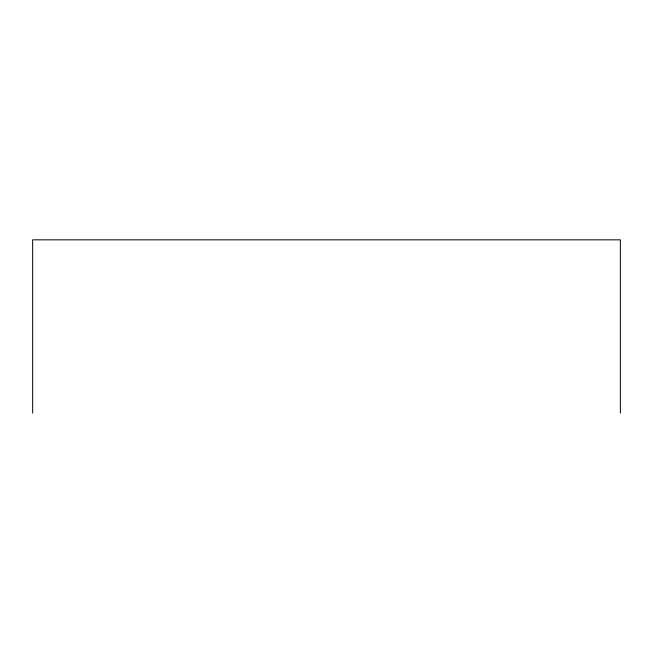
<?xml version="1.0" encoding="UTF-8"?>
<svg xmlns="http://www.w3.org/2000/svg" width="653" height="653" viewBox="0 0 653 653"><rect width="100%" height="100%" fill="white"/><g stroke="black" fill="none" stroke-linecap="round" stroke-linejoin="round"><path stroke-width="0.98" d="M620.35 413.161L620.35 239.839L32.65 239.839L32.65 413.161"/></g></svg>
